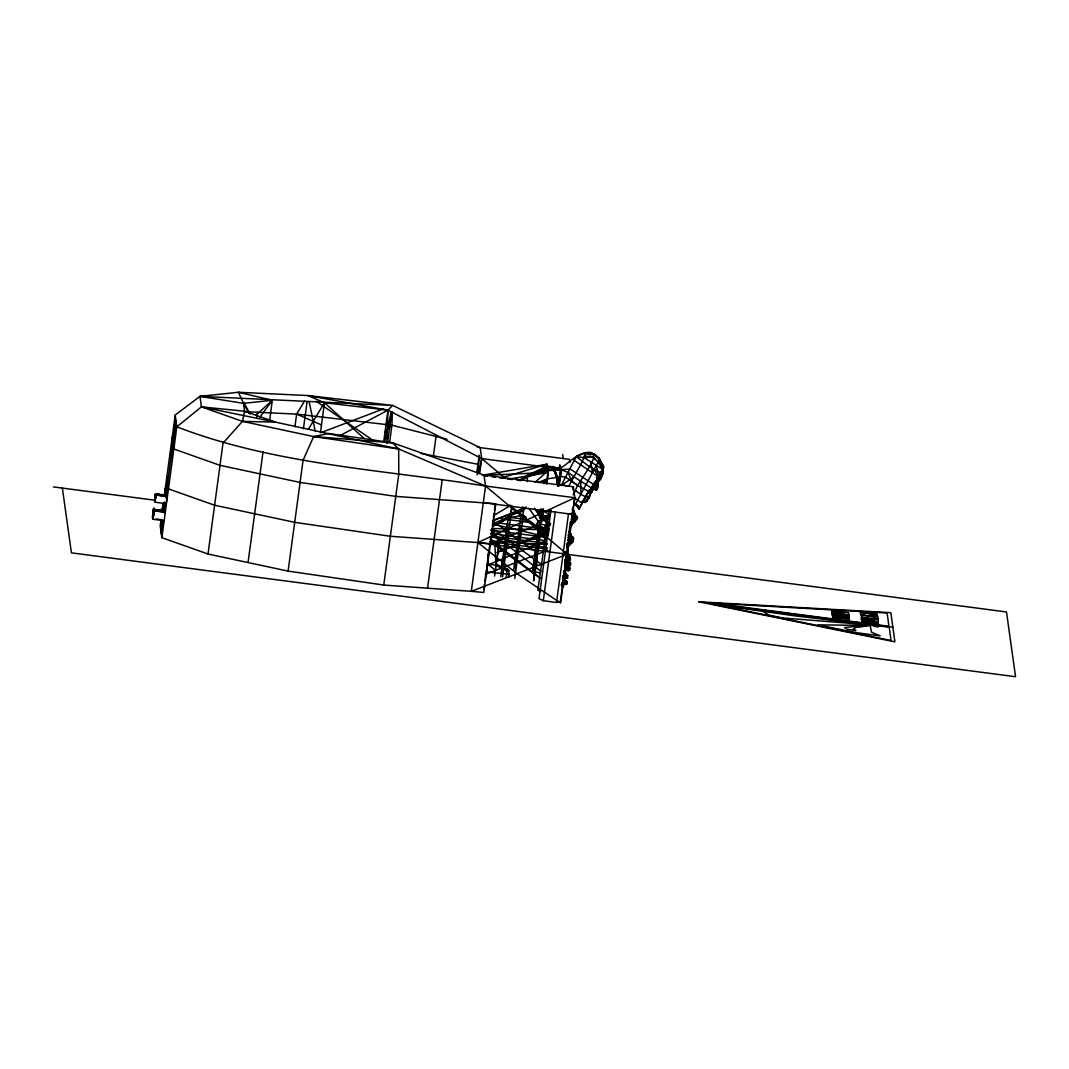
<?xml version="1.0" encoding="UTF-8"?>
<svg xmlns="http://www.w3.org/2000/svg" width="1069" height="1069" viewBox="0 0 1069 1069"><rect width="100%" height="100%" fill="white"/><g stroke="black" fill="none" stroke-linecap="round" stroke-linejoin="round"><path stroke-width="1.5" d="M153.268 513.855L153.589 512.145L153.482 513.467M488.145 562.588L488.172 553.127M491.165 534.259L493.544 531.32L499.517 541.261L494.613 576.071M554.063 468.155C550.375 463.037 560.503 483.041 557.751 486.114L556.361 474.048L552.299 467.113L553.769 467.594L552.473 466.592L557.016 477.188L557.938 486.088C558.873 479.981 553.301 468.529 553.181 466.819L554.25 467.928C549.92 463.665 559.996 480.382 557.711 482.493C561.385 481.117 549.092 462.409 554.009 467.754L552.473 466.592L553.956 469.398L552.299 466.846L556.161 473.995L557.991 486.088M569.577 542.491L573.091 541.542L568.214 543.079C571.314 541.395 570.432 544.442 572.717 540.874A2.191 1.777 -40.8 0 0 573.425 540.861C570.178 545.284 571.862 536.09 571.153 543.079C571.942 545.11 568.681 542.517 567.265 544.027M165.107 511.142L153.989 509.686L152.88 518.532L153.241 514.242M558.125 484.337L556.147 473.955L557.657 480.141M153.134 515.392L152.733 517.637L153.228 513.521M165.16 491.7L165.668 489.308M567.211 555.853C566.329 558.766 569.817 552.259 567.118 554.357M155.246 499.156L154.952 501.815L155.473 493.878L167.205 495.388L166.149 503.726L155.032 502.189L156.087 493.931L167.272 495.869M578.944 509.205C585.585 495.054 595.366 483.228 602.836 469.478L602.582 468.169L602.876 473.447L600.297 479.447L596.796 479.914L593.469 488.212L589.072 490.297L578.944 509.205L573.665 501.976M574.534 497.94L581.817 502.951L582.204 501.842L584.048 502.136C587.816 498.795 591.237 493.825 592.453 489.041L592.186 490.925M166.604 497.112L166.67 495.829L166.417 497.473M568.214 555.76L568.227 555.052M163.664 507.588L163.383 510.06M162.795 508.229L162.662 509.619L162.956 507.174M568.788 562.147L567.893 562.615L570.699 562.708L569.055 561.826L565.341 562.668L567.986 563.403L565.942 565.18L566.316 566.37M566.009 553.248C569.336 560.811 567.933 553.395 566.998 551.096M570.271 534.607L571.34 534.473L570.165 536.611L569.683 535.248L570.111 537.279L569.389 534.794L570.539 537.279L573.358 537.386L571.648 536.558L568.828 537.253L570.793 536.865M557.697 484.404L557.564 480.075M386.831 443.141L387.98 410.149L392.604 405.405L480.181 447.63L569.483 459.349L569.924 462.476M389.557 442.619L391.922 425.208L392.376 412.006M162.889 510.434L163.089 508.163L163.276 509.485M164.679 495.682L165.267 489.054L165.08 492.288M565.675 559.702L564.953 559.648M553.435 469.478L552.566 468.837L553.501 468.249C551.925 469.879 551.818 466.191 554.423 470.133L552.606 468.89L552.807 467.073L554.223 469.638L553.181 466.819M567.332 543.6L568.067 543.6L567.104 544.816M166.59 495.455L166.336 497.513M602.395 471.429L602.569 467.634L602.876 473.447L600.297 479.447L596.903 478.404L600.297 479.447L602.756 470.841M565.501 574.507L565.461 573.826A2.191 0.762 -69 0 1 565.113 573.625L563.964 570.846M165 512.599L165.134 511.53M557.938 486.088C559.114 486.168 554.744 469.224 553.341 467.661M152.907 518.986L153.709 512.96L153.401 515.565L153.562 514.296M543.667 518.866L538.255 521.258L536.745 524.973L544.696 532.883L546.767 537.4L546.139 539.043L538.348 530.705L537.907 527.926L527.137 520.202L523.115 515.899L523.222 507.134M162.822 508.63L162.822 510.314M165.04 491.9L165.321 489.669L165.281 492.528M527.311 481.611L527.418 475.358L547.381 465.964L561.011 468.516L560.944 467.34L558.659 484.524M500.546 567.064L495.922 564.098L501.949 566.864L500.773 576.859M592.493 488.894L592.199 491.339L590.649 492.421L589.246 497.686L586.747 501.281L584.97 502.417L581.91 501.855L584.97 502.43L586.721 501.281L586.814 499.904M162.662 509.138L162.849 506.813M155.713 495.882L155.366 499.116M163.196 509.258L163.116 510.354M166.283 494.8L166.189 495.535L166.27 494.72M153.548 509.232C155.406 510.167 166.376 509.445 164.72 510.648M549.72 524.251L543.279 520.175L543.6 516.207L548.664 515.806L548.023 519.066L543.279 520.175L540.139 522.741L537.239 523.075L538.255 521.258L528.928 508.363M163.423 510.728L163.771 508.376L163.423 510.501M506.292 577.434L507.294 568.935L501.949 566.864M545.217 516.1L544.896 519.868L550.695 523.703M173.405 442.192L175.222 425.556L171.414 457.973L175.69 421.533L171.107 455.808L173.659 439.332M174.474 430.232L174.701 427.774M584.289 498.795L588.244 491.914L589.941 492.742L592.199 491.339L592.306 490.083M597.397 488.586L598.466 480.248M477.83 473.661L479.433 455.928M161.085 519.374L160.203 525.868L161.86 537.68L208.014 554.009L288.095 571.1L383.771 585.05L471.309 591.331L567.198 554.263L568.949 534.981M569.242 531.774L569.67 526.95M546.713 483.282L548.036 470.654L570.245 469.064L593.322 484.284L591.932 488.386L589.113 491.7L578.316 485.834L565.835 477.255L560.356 476.386L560.944 467.34M590.569 490.07L592.587 488.961L596.662 489.802L597.411 481.985M597.571 486.97L597.758 485.633L593.642 483.696L591.732 487.37L597.397 488.854L598.627 480.208M597.758 485.232L598.6 480.328L596.796 479.914L597.865 478.792L597.531 480.155M154.791 499.677L154.738 500.399L155.406 495.856M508.764 577.247L508.831 570.445L507.294 568.935M590.516 492.836L589.941 492.742C588.979 494.974 593.923 490.39 592.56 488.6L592.279 490.952M154.911 498.809L154.845 499.611L155.085 497.406M153.067 517.396L153.014 518.198L153.255 516.006M154.805 500.599L155.446 495.147L155.259 497.379M165.655 489.722L165.361 491.94M155.486 496.056L155.339 497.94M543.44 513.574L542.838 515.338L539.217 512.933L542.838 515.338L543.44 513.574L541.328 510.635L539.912 510.862M162.461 508.857L162.876 506.933M540.5 519.4L541.582 509.659M163.183 510.474L163.263 509.512M558.806 481.077L559.167 477.883M558.98 482.306L559.528 477.522M153.255 515.058L153.522 511.597L153.094 514.47M165.094 491.406L165.201 490.404L164.733 493.477M165.428 491.446L165.521 490.444L165.054 493.531M152.653 515.833L153.228 510.247M155.553 496.377L155.526 495.682L155.326 497.579L155.459 496.31M153.214 511.142L153.268 509.98C150.542 534.42 155.86 493.49 152.76 516.207L153.081 515.298M155.139 499.998L155.045 501.027L155.299 499.477M602.649 470.133L602.903 473.46M589.072 490.297L591.945 491.58L592.587 488.961L594.337 488.439L597.477 482.493L597.771 480.141L596.609 479.5M597.651 486.315L596.649 489.589L595.246 489.361L596.662 489.802L595.219 489.134L596.769 489.442L595.994 489.428M155.312 495.789L155.326 494.853M153.361 514.269L153.508 512.946L153.375 513.668M166.457 497.86L166.443 496.323M592.213 491.299L590.743 492.368L592.213 491.286L592.56 488.6M155.486 498.034L155.646 496.564L155.393 498.141M162.368 509.713L162.461 509.018M165.214 488.64L164.8 495.468M165.134 491.326L164.599 494.306M540.446 531.52L535.275 571.862L539.912 572.877M542.117 518.559L543.373 508.75M165.548 488.774L164.693 495.361L165.601 489.188M164.492 495.161L164.639 494.212M164.813 495.201L165.241 493.05M164.92 493.009L165.04 492.114M165.201 493.183L165.361 492.154M164.84 494.078L165.014 492.822M165.16 494.119L165.227 490.938M495.588 568.775L495.054 572.877L486.903 571.808L486.716 570.418M154.711 499.945L155.459 493.905M152.613 516.648L153.575 508.857M154.898 501.308L155.686 495.548M154.123 510.688L165.254 512.225L154.123 510.688L152.987 519.28L164.091 520.67M163.29 503.111L162.354 509.044M164.385 494.987L175.196 415.026L199.956 396.358L238.387 392.27L307.912 395.543L392.604 405.405L199.956 396.358L201.426 406.861L176.839 426.838L161.86 537.68M162.448 509.94L163.504 504.327L162.742 509.966M164.653 495.628L165.401 489.696M162.809 511.116L163.771 506.225L163.103 511.156M164.973 495.669L165.414 490.07M160.764 529.81L162.074 520.055M163.263 511.223L164.492 502.163M165.374 495.669L167.352 481.037M164.907 510.621L164.947 509.151L163.824 509.004L163.597 510.314L163.664 509.272M163.824 509.004L163.731 510.06M161.031 531.774L162.568 520.403M163.891 510.648L164.987 502.51M165.869 496.016L176.024 420.932M161.312 533.752L163.063 520.737M164.172 512.612L165.481 502.858M166.149 497.98L167.9 484.979M164.385 512.96L164.693 510.314M164.947 509.151L163.49 509.218L164.613 508.804M167.205 495.388L167.152 496.724L155.967 494.773M208.014 554.009L223.007 443.154L242.449 421.36L244.601 411.231L243.505 403.36L238.387 392.27L272.328 400.287L269.535 420.879M256.894 417.017L257.535 412.26M248.061 562.561L263.041 451.706M294.924 426.772L296.647 414.104L304.692 400.848M303.422 428.789L307.057 401.877M288.095 571.1L303.088 460.258L313.645 436.566L328.758 433.506L392.55 442.807L484.003 475.05L573.318 486.769L574.841 497.74L560.61 603.036L516.968 573.679L477.896 542.558L390.372 536.277L294.697 522.327L214.602 505.236L168.448 488.907L166.804 477.095M320.393 432.825L324.468 402.746L307.912 395.543L387.98 410.149L481.705 458.601L505.731 478.671M383.704 441.818L387.98 410.149L324.468 402.746L308.366 429.27M387.459 443.408L391.748 411.739M383.771 585.05L398.764 474.208L398.684 448.967L392.55 442.807L313.645 436.566L242.449 421.36L201.426 406.861L244.601 411.231L275.374 422.108L398.684 448.967L485.54 486.021L574.841 497.74L573.652 503.686M433.426 455.822L436.045 436.419M427.533 588.191L442.152 480.115M476.854 472.231L479.153 455.18M477.215 474.863L478.297 466.886M479.674 473.714L481.705 458.601L480.181 447.63L477.028 446.829M483.789 589.219L484.444 584.342M484.885 581.095L486.422 569.71M486.863 566.463L488.627 553.461M489.067 550.201L489.722 545.324M490.818 537.293L490.39 543.693L477.896 542.558L574.841 497.74M491.246 534.099L491.887 529.302M492.328 526.108L492.969 521.325M493.397 518.131L494.052 513.347M494.479 510.154L495.134 505.37M495.789 503.793L483.803 592.467L471.309 591.331L485.54 486.021L484.003 475.05M501.628 567.038L508.456 516.568M511.998 507.147L502.564 576.859L507.428 524.184L508.577 532.415L501.708 567.118M521.124 514.964L513.654 570.231L520.817 534.019L519.668 525.788L514.804 578.463L523.275 515.846M538.268 529.783L532.456 572.703L539.043 532.375L533.605 580.935L540.259 531.787M539.818 518.224L540.941 509.966M546.7 467.394L547.128 464.187L482.172 475.251M537.186 564.111L534.099 563.443L538.709 529.302M540.246 517.917L541.342 509.873M541.943 519.267L543.212 509.86M546.687 484.19L548.277 472.431L547.128 464.187L500.386 478.177M551.003 509.966L539.017 598.653L543.306 600.725L556.521 602.462L560.383 601.446L572.156 514.376M559.234 468.823L559.782 464.828L560.931 473.059L559.181 485.967M558.566 480.903L558.967 477.937M558.74 482.132L559.247 477.081M543.306 600.725L555.305 512.051M556.521 602.462L568.508 513.775M572.904 489.789L573.318 486.769M155.286 497.058L155.232 496.323M155.286 499.744L155.366 498.996M153.321 515.512L153.482 514.376M164.653 494.92L164.773 493.865M164.987 494.96L165.107 493.905M152.8 514.59L152.733 515.071M153.201 514.857L153.535 512.465M486.475 574.962L487.745 562.869M153.148 515.859L153.014 516.781M164.679 494.559L164.599 495.174M164.867 495.762L165.014 494.613M165.027 512.412L165.12 511.557M164.359 495.642L165.281 489.148L164.973 491.553M495.735 566.704L499.517 541.261M540.7 591.611L537.841 590.222L545.751 534.594M546.219 531.346L549.212 510.26M165.294 491.593L165.655 489.321M162.341 509.312L162.969 507.641M153.014 515.712L152.814 518.184M162.582 509.432L162.769 508.443M568.027 543.613C570.632 545.618 569.389 545.738 567.185 545.511M155.379 495.335L155.553 494.372L155.205 496.711M153.281 513.147L153.415 512.385M519.32 480.155L527.418 475.358L547.609 467.607L560.984 467.928C570.659 461.915 581.295 447.924 594.123 454.619L599.028 459.136L603.718 467.113L600.738 473.193L600.23 477.776L599.188 478.979L596.515 477.509L601.206 477.228L600.898 476.4L600.417 479.193L597.477 482.493M567.946 545.698L567.038 546.393L568.935 544.402A2.191 1.777 -40.8 0 1 568.227 544.415L567.171 544.816M570.271 525.534L573.732 522.621L570.312 522.888L573.612 521.498L573.826 519.227L573.211 522.353L574.708 522.353L571.755 522.18M558.673 481.451L559.421 476.574M591.972 491.499L592.346 490.377M564.726 580.307C562.842 576.311 567.88 579.892 566.73 577.273C569.617 580.48 565.902 572.637 566.904 576.926M541.128 519.587L542.705 509.993M568.28 562.307C564.793 560.878 571.033 558.098 566.156 559.501M598.333 481.344L597.771 480.141M511.917 506.118L509.86 517.65L492.609 526.442M575.59 516.541L577.701 517.69L576.071 518.224L574.32 513.32L573.478 514.376L574.053 516.193L577.153 516.514L575.256 515.739L571.928 518.585L574.587 515.993M570.98 536.157L570.846 535.395A2.191 0.882 -69.7 0 1 570.632 535.128L568.107 535.061M601.593 464.815L599.335 458.374L594.177 454.084L585.825 452.681C608.208 448.526 575.67 483.482 575.536 490.698C580.587 494.359 584.476 496.831 589.26 497.7L590.409 492.047M549.413 524.024L549.212 525.053L550.401 525.16M572.449 509.646L573.051 506.666M173.138 440.334L173.525 438.424M174.768 432.317L175.102 430.673M598.092 482.413L598.48 480.462M384.64 442.219L391.281 411.538M541.636 533.444L546.139 539.043L545.698 537.547L542.384 535.649L546.446 522.554L547.809 522.193L545.738 530.531L544.362 530.598L539.324 526.336L548.491 531.4M571.581 513.828L574.681 512.853A2.191 1.483 16.9 0 1 574.013 512.492C571.234 512.158 575.67 511.329 572.409 509.245M564.9 563.376L566.436 564.379L565.234 563.884M592.173 490.243L592.453 489.054M591.825 490.684L592.199 491.339L592.44 489.883L591.678 490.19L592.413 489.896M602.154 475.064L601.206 477.228L600.27 476.6L601.179 477.215L601.967 474.208M562.682 578.783C564.846 579.224 569.376 585.331 565.608 581.429M563.43 579.331C562.882 580.935 564.9 576.311 565.02 580.734M548.891 530.839L548.638 531.774L539.591 525.16L536.745 524.973L537.907 527.926M564.926 572.623L565.755 572.53L565.274 575.55A1.951 1.924 84.6 0 0 565.554 575.149M560.984 467.928L559.1 484.511L568.802 486.021L582.191 461.781L585.625 452.615L588.605 453.75M576.071 518.224C576.899 519.454 577.674 520.242 575.656 518.532C575.095 520.068 576.605 520.643 574.761 521.739C569.643 520.95 571.421 525.2 573.331 522.768C572.329 521.084 576.766 520.897 573.679 521.445M571.715 542.357L569.029 542.304L567.412 544.883M552.312 468.65L552.66 468.035L554.423 470.133M566.557 565.1L567.559 564.953M574.681 515.712L574.641 514.523M565.327 575.069L563.35 577.594L563.884 578.757M564.566 580.868L564.499 581.349A1.951 1.924 84.6 0 0 564.779 580.948M567.425 554.29C568.347 552.887 570.312 556.962 568.842 556.134C572.623 558.74 568.093 557.483 570.646 560.062C567.572 556.602 570.325 564.285 567.385 558.566C566.904 555.172 567.064 557.63 566.062 558.365M567.318 565.301A2.191 0.882 -69.7 0 1 567.091 565.02C566.169 569.176 567.198 564.646 564.913 564.619M593.054 454.793L594.017 453.884L599.295 458.36L598.106 462.035L575.75 503.753L579.933 507.174L574.04 504.434M600.711 462.677L598.921 458.387L602.836 469.478L599.976 472.645C600.925 476.52 593.549 483.709 593.642 483.696M542.344 513.574L541.916 514.83L537.801 511.249M552.299 467.113L552.673 466.512M567.265 566.757L565.301 567.158L569.83 567.278L568.12 566.45L566.984 567.251L566.383 564.993M590.689 455.14L585.625 452.615L576.231 456.543L575.256 458.294L576.231 456.557L584.102 457.666L602.836 469.478L603.718 467.113M574.32 514.59C573.559 518.706 574.427 512.986 571.848 513.761M567.746 554.918C569.256 561.866 571.995 552.392 566.116 558.192M567.946 560.811L568.133 562.682A1.951 1.897 -49.3 0 0 568.441 562.294L565.167 559.782M536.745 524.973L538.348 530.705L545.257 538.723L545.698 537.547L543.105 533.725L538.696 529.115M540.54 509.018L541.515 510.154L540.259 513.374L538.616 511.851M543.279 520.175L549.132 516.461L543.6 516.207L539.898 523.81L548.998 526.095M570.819 522.273L570.94 521.966A2.191 1.804 -20.8 0 1 570.365 522.06M568.641 542.571L568.748 542.277A2.191 1.804 -20.8 0 1 568.173 542.357L568.28 542.558M553.381 468.008L552.499 466.765L553.248 467.233M570.084 535.208L569.924 536.598L568.267 537.173M567.519 560.544L567.599 561.947L567.465 560.65M564.659 560.784C568.855 564.165 564.312 559.996 565.488 559.982C568.307 560.61 566.263 562.762 567.813 559.608M566.263 565.007C568.107 562.428 567.746 569.724 569.871 570.405C567.265 567.358 569.096 573.278 567.786 570.191C564.405 571.808 570.111 568.267 564.94 570.004C564.726 569.59 568.427 567.652 564.739 567.064M574.601 521.325C575.069 521.886 571.34 523.088 574.908 520.563A2.191 1.777 -40.8 0 0 575.603 520.563L575.162 519.44L573.452 519.895L575.002 518.826L571.487 519.187L574.441 517.904L571.701 516.461L573.719 515.726L573.265 514.403A1.951 0.788 -0.7 0 1 573.278 514.309M541.729 519.24L538.348 530.705L540.754 532.255M600.243 476.587L601.179 477.215L602.876 473.447M562.922 582.645L561.759 583.433L562.535 583.126M573.518 514.309L574.788 515.993L573.599 515.111M591.732 487.37L591.932 488.386L574 476.827L561.225 485.513L576.231 456.543L588.939 466.351L602.502 473.901L602.649 468.222M566.998 545.03L567.96 543.747L566.984 544.321M567.532 556.468L566.129 556.922M563.897 580.881L564.044 581.75L562.828 578.797M568.641 543.546L566.998 543.947M569.47 513.588C575.363 514.336 574.761 513.895 574.494 516.461M569.697 564.432C568.695 560.664 572.65 565.167 569.47 564.392C572.596 566.837 568.067 563.978 569.002 566.236C565.902 566.476 569.75 564.539 567.265 565.554C566.877 567.973 562.748 570.739 567.171 567.238A1.951 1.897 -49.3 0 0 567.479 566.837L567.719 566.637M568.28 560.744A2.191 0.882 -69.7 0 1 568.147 560.624L568.334 559.782M573.171 494.853L575.536 490.698M561.746 583.607L564.98 583.433L562.628 583.3L564.298 581.309L564.338 579.425A2.191 0.762 -69 0 0 564.566 579.585L562.722 582.511M544.068 483.763L547.261 478.845L559.662 477.135L560.022 479.714M567.398 564.98L565.969 565.073A1.951 0.788 -0.7 0 0 566.009 565.247L567.131 565.113M570.819 522.688L570.271 522.848M574.213 459.563L575.563 457.559M562.909 581.643C566.557 581.402 561.8 579.705 564.993 578.329C567.439 576.378 561.292 578.195 563.39 576.645M562.16 583.086C561.653 586.774 566.329 584.529 562.227 583.955M562.682 575.71L565.26 576.672L563.002 577.447M552.713 468.369L553.261 468.075M538.215 513.989L541.742 509.071M552.553 467.287L552.473 466.592M553.234 467.781L553.675 468.316L552.98 467.607M582.204 501.842L583.554 499.998L586.734 501.294L585.732 500.439M568.481 545.19L567.733 544.99M259.754 417.404L272.328 400.287L243.505 403.36L199.956 396.358M566.971 545.751L568.28 545.671L567.131 548.41M553.181 469.304L553.996 470.226M545.257 538.723L546.767 537.4L545.698 537.547M566.824 547.141L568.307 545.631M556.815 477.121L553.902 469.024L557.35 480.168L556.588 477.268M565.862 553.02L568.12 553.181A2.191 1.483 16.9 0 1 567.439 552.82C565.648 552.299 567.906 549.934 566.41 552.62C567.773 555.372 566.904 549.613 565.768 552.526M564.673 575.082C565.688 576.204 567.131 573.799 566.356 575.603M563.924 580.561L566.329 580.988L564.926 579.892M565.969 563.964L565.007 563.563L567.358 563.617A2.191 1.483 16.9 0 1 566.69 563.256L565.274 562.735M572.383 512.198L573.973 510.741L572.703 512.612M568.28 554.557L568.908 556.521M555.118 471.83L556.308 474.663M555.359 471.309L557.951 482.6M523.062 510.02L526.055 506.84M384.987 432.317L391.922 425.208L447.083 439.225M602.488 466.966L603.557 465.91L598.921 458.387M562.935 577.287L564.993 575.603M569.43 544.455C571.073 542.691 574.066 542.036 571.755 542.598L570.766 543.306M562.895 577.714L563.857 577.968A2.191 1.71 17.5 0 0 564.552 578.316L563.176 578.997L562.788 577.888M563.604 580.641L562.909 579.772M255.879 415.253L272.328 400.287M535.061 482.279L548.036 470.654L527.618 476.774L520.844 480.662M563.924 573.037L565.327 572.516A2.191 1.71 17.5 0 1 564.632 572.169L564.151 571.928M572.957 523.008L573.866 522.247M569.269 532.322C570.365 530.304 570.672 534.233 569.256 531.226M571.247 536.745L571.006 536.945A1.951 1.897 -49.3 0 1 570.726 537.319C568.962 537.092 573.452 533.845 569.483 535.262M564.405 575.763C561.693 575.536 567.679 575.67 564.726 574.133M566.396 562.174L566.223 563.136M570.178 524.572C574.574 527.244 567.559 523.436 572.169 523.516M543.306 468.877L547.381 465.964M566.022 552.526L566.73 551.216L566.343 551.858M565.1 575.496L564.405 574.441M520.803 480.315L527.511 476.066L547.609 467.607M568.08 540.152L571.207 539.698L569.657 540.767L571.367 540.313L572.316 541.435L571.862 539.404L573.425 540.607L571.674 536.865L569.603 536.745M566.891 560.223L568.588 559.742L569.176 562.708M562.321 583.139L562.735 583.099M572.329 512.211L573.732 511.396L573.291 510.554M493.825 515.432L510.782 505.37M564.753 564.913C570.245 559.915 566.182 564.98 564.966 563.59M569.242 532.656L569.496 531.427M493.41 520.055L495.335 525.053L502.537 520.884M506.853 518.385L509.726 516.728L510.22 520.242M567.759 575.643L565.394 575.603M566.089 562.334C569.309 563.042 564.806 563.55 567.519 564.993M573.385 521.578L571.234 522.982L573.625 522.714M571.167 541.889L569.042 543.293L571.434 543.025M340.196 435.537L387.98 410.149M539.952 482.72L547.341 479.406M567.866 543.546L567.104 544.549M567.198 547.689L567.973 546.085M567.158 556.054L565.822 556.508M566.129 582.725L567.332 583.968L565.688 582.979L566.249 584.596L565.207 583.687L561.773 584.182M568.32 559.06L565.982 559.02L567.131 559.595M570.378 534.259L571.688 537.066M493.023 523.877L524.839 509.178L522.434 507.174M568.361 539.738L570.646 538.776L568.12 537.56M566.423 566.383L565.26 567.679M505.503 518.505L509.726 516.728M492.662 521.044L522.861 508.47M498.087 551.978L541.769 533.738M487.424 565.154L545.992 540.7M538.081 482.6L547.261 478.845M497.913 540.58L535.957 525.881M496.858 552.553L543.266 534.62M485.232 574.374L544.014 551.671M527.618 476.774C541.849 468.917 560.837 464.654 574 476.827M574.628 514.323C575.75 513.347 572.917 512.773 573.759 511.49M566.931 556.775L567.88 558.232L566.035 559.127M321.569 432.411L383.53 408.852M506.105 570.859L508.831 570.445L507.08 569.804M868.055 625.285L844.55 627.503L847.476 629.36L855.975 630.603L853.209 629.16L855.454 627.637L870.072 625.472L871.582 632.247L880.188 635.868L855.601 632.554L817.732 624.871L863.739 625.378M568.548 545.724L566.864 546.005M565.768 565.514L567.131 567.051L564.913 564.98M562.842 581.362L564.151 581.282M562.695 577.073L563.924 577.447L562.735 577.794M492.582 520.349L510.568 514.055L523.757 511.129M562.909 582.926L564.485 582.471L562.869 581.75M566.517 544.549L567.906 544.134M543.105 533.725L544.495 533.311M538.255 521.258L540.834 520.496M565.929 564.699C563.029 566.249 571.247 564.726 565.955 565.154M549.145 529.903L545.471 526.937L546.807 526.589L549.199 528.607M545.471 526.937L546.807 526.589M563.109 553.689L566.984 552.673M534.099 563.443L536.665 562.762M567.265 546.125L568.187 547.128L567.145 545.791M567.038 554.156L567.92 554.183M596.515 477.509L598.774 477.015L600.23 477.776L600.297 479.447M509.86 517.65L522.861 515.218L523.115 517.008M489.508 545.016L499.517 542.424L492.475 531.894M507.681 479.34L548.277 472.431L485.393 475.304M882.286 626.314L878.344 626.314M571.474 541.756L572.409 541.636M568.588 544.068L569.991 543.827M566.984 545.297L567.92 545.163M570.098 526.122L571.701 525.467L570.312 524.478M563.964 573.572L566.009 573.946L565.073 573.585M567.305 554.824L568.214 556.321A1.951 1.897 -49.3 0 1 567.946 556.775L567.545 556.548M567.519 560.704L566.984 560.717A1.951 0.788 -0.7 0 1 566.917 560.517L568.574 560.744L568.12 560.062M557.791 482.961L557.443 480.529M569.162 545.016L569.884 544.883L569.122 544.615M547.087 517.476L548.344 517.436M879.747 626.113L878.277 625.793L878.424 626.835L873.974 626.247L873.827 625.205L782.561 617.962L768.985 615.089L763.079 611.428M870.072 625.472L873.867 625.432M571.046 535.101L570.231 534.019L570.886 533.725A2.191 1.483 16.9 0 1 570.218 533.364L569.269 533.057M509.071 574.267L495.041 572.784M564.806 579.585L563.216 579.692M242.449 421.36L275.374 422.108L201.426 406.861M491.887 528.487L538.656 529.609L539.618 536.491M567.586 557.443L566.022 557.243M244.494 411.659L296.647 414.104L391.922 425.208M566.249 575.322L564.138 575.055L563.964 573.906M565.207 576.458L567.372 576.672M564.432 582.258L566.57 582.445M561.051 584.783L563.229 584.997M561.96 586.373L562.869 587.122L561.906 586.28M573.398 515.873L575.483 516.193M574.387 517.637L576.552 517.864M570.592 538.509L572.971 539.23L572.276 539.097M566.717 554.717L568.361 554.864M566.824 556.201L568.908 556.321M567.826 557.965L569.951 558.152M567.599 559.902C569.162 562.588 566.851 561.906 565.087 560.009M567.024 562.094L569.122 562.414M568.027 563.857L570.165 564.044M567.799 565.795L569.015 566.69L568.16 566.958M566.062 566.65L568.147 566.757M567.064 568.414L569.443 569.122L568.748 568.989M698.779 601.794L890.838 612.684L894.9 641.814L698.779 601.794L892.869 627.249M519.587 515.605L524.505 515.939M539.257 516.902L542.531 517.129M490.658 540.874L546.366 544.549M494.225 503.646L395.757 496.377L300.095 482.426L220 465.336L173.846 449.007L172.203 437.194M562.869 579.304L563.189 579.345A1.951 1.056 -3.4 0 0 563.269 579.598M873.827 625.205L794.467 615.824L712.074 603.985L891.065 640.505L889.208 627.222L712.074 603.985M568.334 535.823C570.686 534.406 571.461 538.562 569.55 535.382A1.951 0.788 -0.7 0 1 569.483 535.181L569.376 535.061M572.85 513.695L573.505 513.374M566.289 554.023L565.955 553.354M571.888 537.493L573.906 538.562L572.73 538.696M568.361 567.398L570.378 568.467L569.202 568.588M569.964 532.362L570.432 533.712L569.242 533.859M585.211 501.094L586.721 501.281M546.206 467.059L481.705 458.601L479.006 472.004L477.937 464.253L420.705 453.403M556.134 468.356L559.434 468.797M484.23 475.852L487.397 476.266M492.154 476.894L495.335 477.308M500.092 477.937L503.272 478.351M508.924 479.086L512.118 479.513M516.915 480.141L520.122 480.556M483.295 502.644L572.596 514.363L571.527 513.561M539.043 515.378L542.344 515.819M508.443 517.142L528.286 519.734M505.49 519.253L531.948 522.728M499.21 523.102L538.469 528.26M490.497 530.037L545.871 537.306M491.246 533.538L545.831 540.7M491.606 536.09L546.179 543.252M167.352 494.239L166.216 494.092L167.365 494.399M156.007 495.054L167.125 496.524M490.778 541.742L547.007 549.119M53.45 486.916L154.978 500.225M477.896 542.558L567.198 554.263L566.851 551.724M568.334 554.464L1006.504 611.962L1015.55 676.73L71.423 552.847L62.376 488.079M163.904 509.606L165.027 509.753M158.319 509.86L163.076 510.474M156.061 518.946L159.228 519.36M584.649 456.009L593.389 457.158L598.106 462.035L602.836 469.478M564.953 572.717L566.182 575.162M313.645 436.566L398.684 448.967M564.779 561.412L565.969 561.319M542.384 535.649L543.399 535.796M572.49 510.701L573.572 510.768L572.543 509.846M584.289 453.39L587.215 453.857M575.416 515.993L576.338 515.913L574.975 514.63M566.73 550.882L567.439 551.524M563.884 571.006L564.606 571.501M519.561 515.819L526.001 517.075M491.206 536.959L547.528 547.956M567.839 575.603L565.688 574.093M571.314 524.318L572.062 524.572L570.405 523.356M493.624 524.358L544.188 536.264M562.748 585.264C565.688 588.257 561.88 584.262 562.254 586.387M593.91 488.934L596.649 489.589M596.863 478.524L597.771 478.765M560.263 468.329L561.118 468.583M583.554 499.998L584.984 502.43L583.955 501.428M571.02 514.563C572.997 514.029 574.601 516.394 573.866 514.563M507.16 570.445L501.829 568.708L496.069 565.154L487.932 564.205L495.388 570.312M572.797 513.04L572.436 512.692M568.08 556.428L567.118 555.559M296.647 414.104L321.462 424.914M585.745 496.39L588.418 497.593M544.976 529.128L546.112 529.689M544.602 542.705L547.475 544.094M545.604 549.88L549.907 551.951M553.675 468.316L552.873 467.728M547.087 525.387L545.938 524.812M536.999 526.469L539.057 527.525M541.515 510.154L543.6 511.249M554.691 471.242L553.983 469.491L555.132 471.188M563.109 576.806L563.844 577.3M568.387 565.848L567.652 565.394M594.337 488.439L596.662 489.802M553.956 469.398L555.947 473.888M572.663 513.601L572.516 513.026M567.211 550.214L567.933 550.936L566.677 551.123M598.774 477.015L574.36 460.539M584.502 502.109L584.048 502.136M536.157 551.804L511.61 535.288L495.976 522.835M541.569 509.739L543.627 511.156M316.05 401.142L374.391 441.337M564.619 581.402L567.158 581.416L565.474 581.122M552.833 467.3L553.595 467.848M492.742 528.794L542.103 564.886M489.709 541.342L540.393 578.409M553.314 468.503L552.473 468.289L553.034 468.823M509.352 505.116L525.895 517.877M529.823 520.91L537.694 526.99M495.628 536.17L541.034 571.3M490.19 539.311L540.874 578.516M571.18 535.502L572.543 536.785L571.674 536.785M568.614 560.837L569.977 562.134L569.109 562.214M544.228 510.848L549.332 515.111M567.198 554.263L485.54 486.021C382.234 469.625 275.321 464.721 176.839 426.838L175.196 415.026M578.316 485.834L571.581 481.197L568.24 472.819M324.468 402.746L364.008 438.317M567.292 545.751L568.601 546.353L569.403 545.457M544.696 532.883L548.023 536.01L543.76 532.028M564.966 572.85L565.808 573.973M566.116 559.234L566.557 559.929L565.327 559.889M544.362 530.598L548.116 534.553L547.047 535.582L547.542 533.966L548.731 533.725L545.738 530.531M570.525 534.54L571.434 536.21M588.284 496.604L589.26 497.7M574.494 513.855L574.801 516.073A1.951 1.897 -49.3 0 1 574.521 516.447M489.843 536.638L494.813 544.081L495.976 564.606M534.46 508.296L542.117 520.122L536.785 510.434M594.925 459.657L593.389 457.158L584.075 457.492M594.351 469.906L598.827 477.429L596.449 465.71M553.902 469.024L555.118 471.162L554.143 469.171M243.505 403.36L248.823 412.981M243.826 402.452L250.026 414.091M599.295 458.36L601.393 464.16M600.484 478.792L600.898 476.4L601.179 477.215M564.285 574.147L564.806 575.95L565.581 573.746M601.299 463.959L600.417 461.02L601.687 465.202M569.015 556.869L569.496 558.553M572.383 516.18L572.583 516.915M568.588 537.052L568.788 537.787M309.235 401.984L315.168 430.967M590.916 462.369L592.573 473.22M563.269 458.668L562.682 454.445M876.794 625.592L876.941 626.634M875.311 625.405L875.458 626.447M547.675 474.422L547.849 475.638M501.989 517.049L502.604 521.351M495.214 524.157L495.335 525.053M166.804 497.005L166.67 497.847L166.604 495.562L155.486 494.185M164.385 511.436L164.532 512.532M556.962 477.135L557.23 480.222M496.029 561.225L496.23 564.552M580.734 481.478L580.961 494.412M557.818 482.907L557.818 484.818L557.818 482.907M153.589 509.338L153.749 508.203L153.589 509.338M153.856 511.209L154.016 510.073L153.856 511.209M547.315 516.314L546.874 518.625L548.023 519.066L548.664 515.806L547.315 516.314M574.12 516.1L572.623 516.38L574.12 516.1M568.842 538.91C573.799 534.112 565.835 541.529 568.842 538.91M870.554 622.198L861.761 622.118L878.317 624.069L870.66 622.706L878.13 622.786L875.805 622.238L861.561 620.715L870.554 622.198M887.11 613.018L712.368 603.103L888.954 626.274L887.11 613.018M877.382 614.488L860.278 612.243L860.545 614.181L863.618 614.581L863.418 613.072L877.382 614.488M877.582 615.958L869.712 614.929L877.582 615.958M848.479 612.697L831.482 610.466L844.122 612.991L831.669 611.775L844.256 613.86L831.789 612.657L848.786 614.889L848.479 612.697M877.729 617.027L860.625 614.782L874.723 617.08L874.936 618.59L878.01 619.004L877.729 617.027M848.813 615.103L831.869 613.259L832.083 614.795L834.328 615.089L834.167 613.98L846.127 615.557L846.301 616.826L849.107 617.201L848.813 615.103M878.05 619.298L861.053 617.067L873.707 619.592L861.24 618.39L873.827 620.474L861.36 619.258L878.357 621.49L878.05 619.298M849.147 617.521L832.163 615.29L846.835 617.548L846.982 618.55L832.404 617.107L849.401 619.339L849.147 617.521M868.79 620.595L861.414 619.619L868.79 620.595M554.41 469.411L553.421 468.169L554.41 469.411"/></g></svg>
